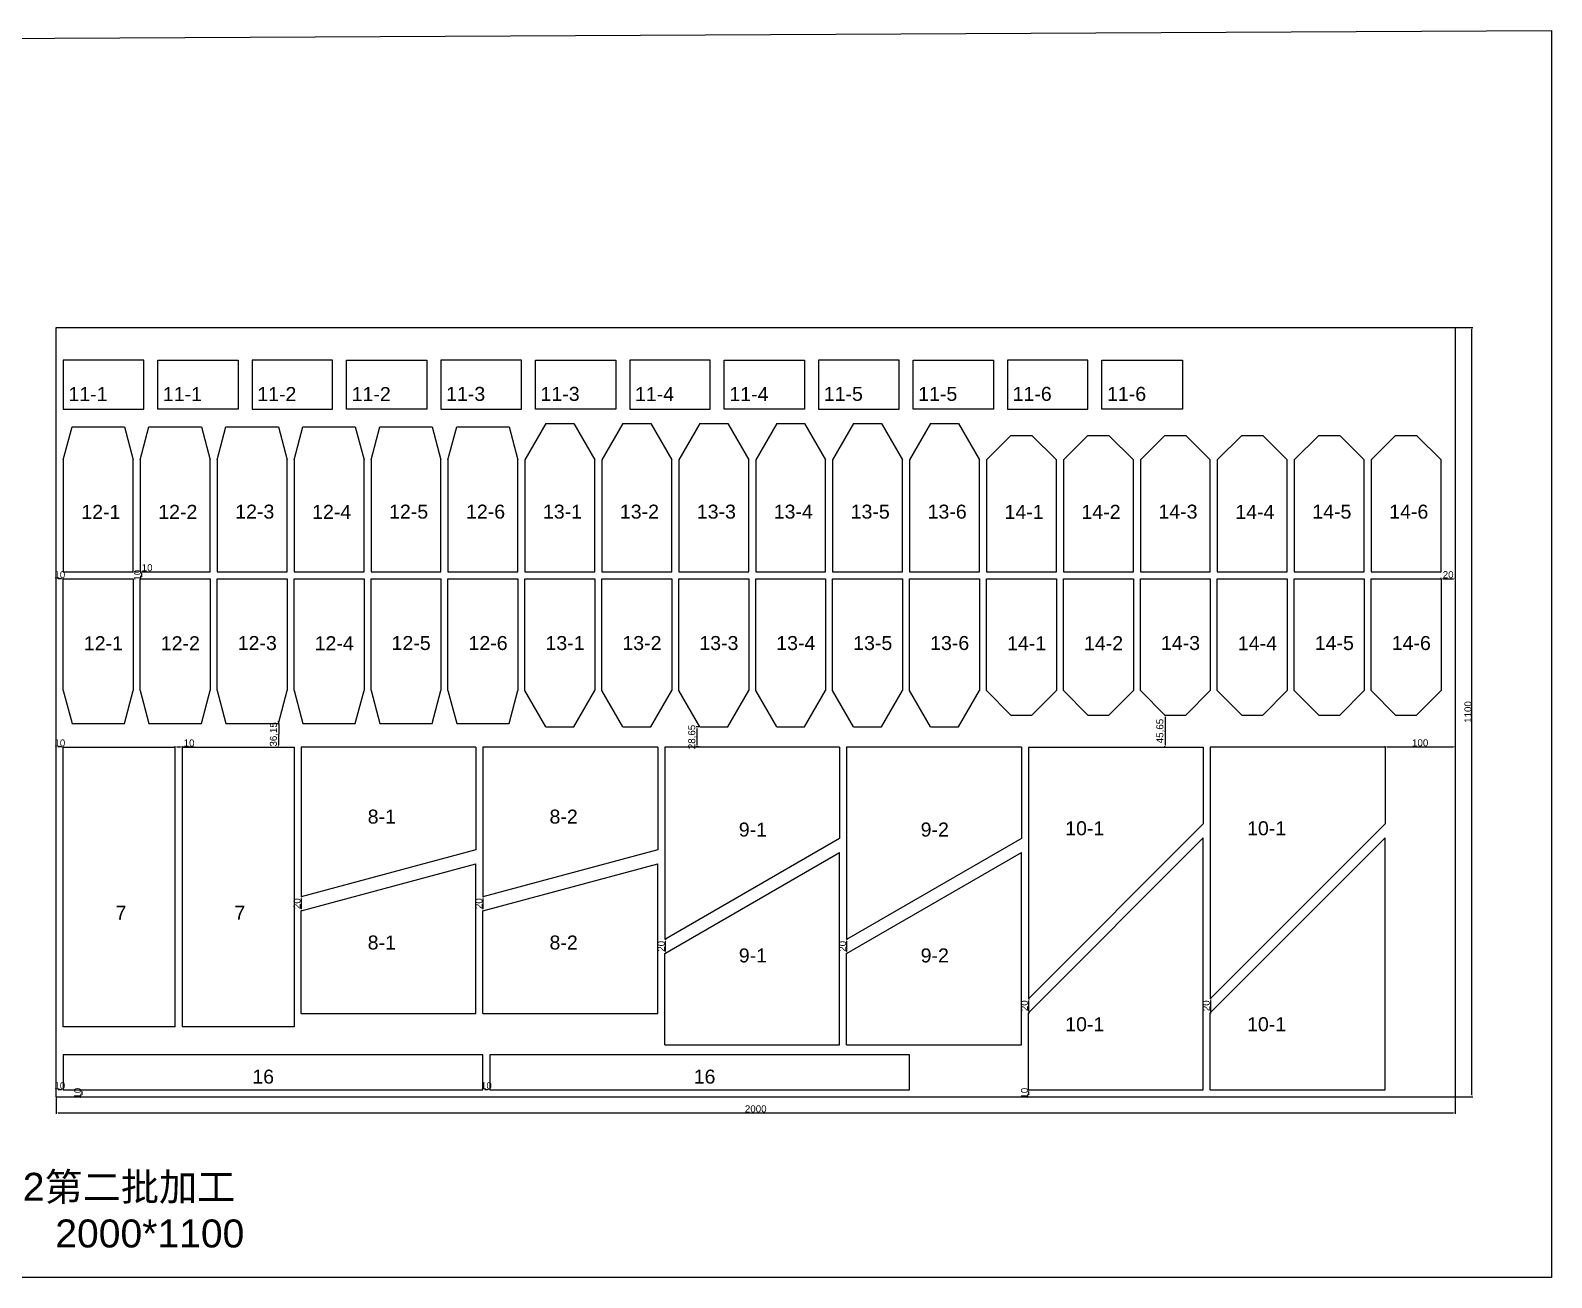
# Model space of a CAD drawing. Header units: millimetres. Extents: x -4275 to 17266, y -15886 to 5463.
# Drawn here: x 15091 to 17266, y 221 to 2005 of the extents above; entities that cross this region are included whole.
import ezdxf

# ---------------------------------------------------------------- set-up
doc = ezdxf.new("R2010")
doc.units = ezdxf.units.MM
doc.layers.add('尺寸标注', color=6, linetype='Continuous')
doc.layers.add('标号', color=4, linetype='Continuous')
doc.styles.get("Standard").update_dxf_attribs({"font": 'arial.ttf'})
doc.dimstyles.new('ISO-25-JHF', dxfattribs={"dimtxt": 10, "dimasz": 2.5, "dimexe": 1.25, "dimexo": 0.625, "dimtad": 1, "dimtxsty": 'Standard', "dimcen": 2.5, "dimadec": 0, "dimazin": 0, "dimtfac": 1, "dimtmove": 0, "dimatfit": 3, "dimfxl": 1, "dimarcsym": 0})

# ---------------------------------------------------------------- blocks, each defined once
blk = doc.blocks.new('*D496')
at = {"layer": 'Defpoints', "color": 0, "transparency": 16777216}
for p in [(15128.3, 480.1), (17128.3, 480.1), (17128.3, 456.9)]:
    blk.add_point(p, dxfattribs=at)
at = {"layer": '尺寸标注', "color": 0, "lineweight": -2, "transparency": 16777216}
for p, q in [((15128.3, 479.4), (15128.3, 455.7)), ((17128.3, 479.4), (17128.3, 455.7)), ((15130.8, 456.9), (17125.8, 456.9))]:
    blk.add_line(p, q, dxfattribs=at)
at = {"layer": '尺寸标注', "color": 0, "transparency": 16777216}
for points in [[(15130.8, 457.4), (15130.8, 456.5), (15128.3, 456.9)], [(17125.8, 457.4), (17125.8, 456.5), (17128.3, 456.9)]]:
    blk.add_solid(points, dxfattribs=at)
at = {"layer": '尺寸标注', "color": 0, "transparency": 16777216, "insert": (16128.3, 462.7), "char_height": 10, "attachment_point": 5}
blk.add_mtext('2000', dxfattribs=at)
blk = doc.blocks.new('*D497')
at = {"layer": 'Defpoints', "color": 0, "transparency": 16777216}
for p in [(17028.3, 980.1), (17128.3, 980.2), (17128.3, 980.1)]:
    blk.add_point(p, dxfattribs=at)
at = {"layer": '尺寸标注', "color": 0, "lineweight": -2, "transparency": 16777216}
for p, q in [((17028.3, 980.7), (17028.3, 981.5)), ((17030.8, 980.2), (17125.8, 980.2)), ((17128.3, 980.7), (17128.3, 981.5))]:
    blk.add_line(p, q, dxfattribs=at)
at = {"layer": '尺寸标注', "color": 0, "transparency": 16777216}
for points in [[(17030.8, 980.7), (17030.8, 979.8), (17028.3, 980.2)], [(17125.8, 980.7), (17125.8, 979.8), (17128.3, 980.2)]]:
    blk.add_solid(points, dxfattribs=at)
at = {"layer": '尺寸标注', "color": 0, "transparency": 16777216, "insert": (17078.3, 986), "char_height": 10, "attachment_point": 5}
blk.add_mtext('100', dxfattribs=at)
blk = doc.blocks.new('*D498')
at = {"layer": 'Defpoints', "color": 0, "transparency": 16777216}
for p in [(17108.3, 1220.7), (17128.3, 1220.7), (17128.3, 1220.7)]:
    blk.add_point(p, dxfattribs=at)
at = {"layer": '尺寸标注', "color": 0, "lineweight": -2, "transparency": 16777216}
for p, q in [((17108.3, 1221.3), (17108.3, 1222)), ((17110.8, 1220.7), (17125.8, 1220.7)), ((17128.3, 1221.3), (17128.3, 1222))]:
    blk.add_line(p, q, dxfattribs=at)
at = {"layer": '尺寸标注', "color": 0, "transparency": 16777216}
for points in [[(17110.8, 1221.1), (17110.8, 1220.3), (17108.3, 1220.7)], [(17125.8, 1221.1), (17125.8, 1220.3), (17128.3, 1220.7)]]:
    blk.add_solid(points, dxfattribs=at)
at = {"layer": '尺寸标注', "color": 0, "transparency": 16777216, "insert": (17118.3, 1226.4), "char_height": 10, "attachment_point": 5}
blk.add_mtext('20', dxfattribs=at)
blk = doc.blocks.new('*D501')
at = {"layer": 'Defpoints', "color": 0, "transparency": 16777216}
for p in [(15238.3, 1230.7), (15248.3, 1230.7), (15248.3, 1230.7)]:
    blk.add_point(p, dxfattribs=at)
at = {"layer": '尺寸标注', "color": 0, "lineweight": -2, "transparency": 16777216}
for p, q in [((15238.3, 1231.3), (15238.3, 1232)), ((15240.8, 1230.7), (15245.8, 1230.7)), ((15248.3, 1231.3), (15248.3, 1232)), ((15248.3, 1230.7), (15265.4, 1230.7))]:
    blk.add_line(p, q, dxfattribs=at)
at = {"layer": '尺寸标注', "color": 0, "transparency": 16777216}
for points in [[(15240.8, 1231.1), (15240.8, 1230.3), (15238.3, 1230.7)], [(15245.8, 1231.1), (15245.8, 1230.3), (15248.3, 1230.7)]]:
    blk.add_solid(points, dxfattribs=at)
at = {"layer": '尺寸标注', "color": 0, "transparency": 16777216, "insert": (15258.1, 1236.4), "char_height": 10, "attachment_point": 5}
blk.add_mtext('10', dxfattribs=at)
blk = doc.blocks.new('*D502')
at = {"layer": 'Defpoints', "color": 0, "transparency": 16777216}
for p in [(15248.3, 1230.7), (15248.3, 1220.7), (15249.9, 1220.7)]:
    blk.add_point(p, dxfattribs=at)
at = {"layer": '尺寸标注', "color": 0, "lineweight": -2, "transparency": 16777216}
for p, q in [((15248.9, 1230.7), (15251.2, 1230.7)), ((15248.9, 1220.7), (15251.2, 1220.7)), ((15249.9, 1228.2), (15249.9, 1223.2))]:
    blk.add_line(p, q, dxfattribs=at)
at = {"layer": '尺寸标注', "color": 0, "transparency": 16777216}
for points in [[(15249.5, 1228.2), (15250.4, 1228.2), (15249.9, 1230.7)], [(15249.5, 1223.2), (15250.4, 1223.2), (15249.9, 1220.7)]]:
    blk.add_solid(points, dxfattribs=at)
at = {"layer": '尺寸标注', "color": 0, "transparency": 16777216, "insert": (15244.2, 1225.7), "char_height": 10, "attachment_point": 5, "rotation": 90}
blk.add_mtext('10', dxfattribs=at)
blk = doc.blocks.new('*D503')
at = {"layer": 'Defpoints', "color": 0, "transparency": 16777216}
for p in [(15128.3, 980.1), (15128.3, 980.1), (15138.3, 980.1)]:
    blk.add_point(p, dxfattribs=at)
at = {"layer": '尺寸标注', "color": 0, "lineweight": -2, "transparency": 16777216}
for p, q in [((15128.3, 980.7), (15128.3, 981.3)), ((15135.8, 980.1), (15130.8, 980.1)), ((15138.3, 980.7), (15138.3, 981.3))]:
    blk.add_line(p, q, dxfattribs=at)
at = {"layer": '尺寸标注', "color": 0, "transparency": 16777216}
for points in [[(15130.8, 980.5), (15130.8, 979.6), (15128.3, 980.1)], [(15135.8, 980.5), (15135.8, 979.6), (15138.3, 980.1)]]:
    blk.add_solid(points, dxfattribs=at)
at = {"layer": '尺寸标注', "color": 0, "transparency": 16777216, "insert": (15133.3, 985.8), "char_height": 10, "attachment_point": 5}
blk.add_mtext('10', dxfattribs=at)
blk = doc.blocks.new('*D504')
at = {"layer": 'Defpoints', "color": 0, "transparency": 16777216}
for p in [(15298.3, 980.1), (15308.3, 980.1), (15308.3, 980.1)]:
    blk.add_point(p, dxfattribs=at)
at = {"layer": '尺寸标注', "color": 0, "lineweight": -2, "transparency": 16777216}
for p, q in [((15298.3, 980.7), (15298.3, 981.3)), ((15300.8, 980.1), (15305.8, 980.1)), ((15308.3, 980.7), (15308.3, 981.3)), ((15308.3, 980.1), (15325.4, 980.1))]:
    blk.add_line(p, q, dxfattribs=at)
at = {"layer": '尺寸标注', "color": 0, "transparency": 16777216}
for points in [[(15300.8, 980.5), (15300.8, 979.6), (15298.3, 980.1)], [(15305.8, 980.5), (15305.8, 979.6), (15308.3, 980.1)]]:
    blk.add_solid(points, dxfattribs=at)
at = {"layer": '尺寸标注', "color": 0, "transparency": 16777216, "insert": (15318.1, 985.8), "char_height": 10, "attachment_point": 5}
blk.add_mtext('10', dxfattribs=at)
blk = doc.blocks.new('*D505')
at = {"layer": 'Defpoints', "color": 0, "transparency": 16777216}
for p in [(15478.3, 766.1), (15478.3, 746.1), (15478.3, 746.1)]:
    blk.add_point(p, dxfattribs=at)
at = {"layer": '尺寸标注', "color": 0, "lineweight": -2, "transparency": 16777216}
for p, q in [((15478.3, 763.6), (15478.3, 748.6)), ((15478.9, 766.1), (15479.5, 766.1)), ((15478.9, 746.1), (15479.5, 746.1))]:
    blk.add_line(p, q, dxfattribs=at)
at = {"layer": '尺寸标注', "color": 0, "transparency": 16777216}
for points in [[(15477.8, 763.6), (15478.7, 763.6), (15478.3, 766.1)], [(15477.8, 748.6), (15478.7, 748.6), (15478.3, 746.1)]]:
    blk.add_solid(points, dxfattribs=at)
at = {"layer": '尺寸标注', "color": 0, "transparency": 16777216, "insert": (15472.5, 756.1), "char_height": 10, "attachment_point": 5, "rotation": 90}
blk.add_mtext('20', dxfattribs=at)
blk = doc.blocks.new('*D506')
at = {"layer": 'Defpoints', "color": 0, "transparency": 16777216}
for p in [(15738.3, 766.1), (15738.3, 746.1), (15738.3, 746.1)]:
    blk.add_point(p, dxfattribs=at)
at = {"layer": '尺寸标注', "color": 0, "lineweight": -2, "transparency": 16777216}
for p, q in [((15738.3, 763.6), (15738.3, 748.6)), ((15738.9, 766.1), (15739.5, 766.1)), ((15738.9, 746.1), (15739.5, 746.1))]:
    blk.add_line(p, q, dxfattribs=at)
at = {"layer": '尺寸标注', "color": 0, "transparency": 16777216}
for points in [[(15737.8, 763.6), (15738.7, 763.6), (15738.3, 766.1)], [(15737.8, 748.6), (15738.7, 748.6), (15738.3, 746.1)]]:
    blk.add_solid(points, dxfattribs=at)
at = {"layer": '尺寸标注', "color": 0, "transparency": 16777216, "insert": (15732.5, 756.1), "char_height": 10, "attachment_point": 5, "rotation": 90}
blk.add_mtext('20', dxfattribs=at)
blk = doc.blocks.new('*D507')
at = {"layer": 'Defpoints', "color": 0, "transparency": 16777216}
for p in [(15998.3, 705.1), (15998.3, 685.1), (15998.9, 685.1)]:
    blk.add_point(p, dxfattribs=at)
at = {"layer": '尺寸标注', "color": 0, "lineweight": -2, "transparency": 16777216}
for p, q in [((15998.9, 705.1), (16000.1, 705.1)), ((15998.9, 702.6), (15998.9, 687.6)), ((15998.9, 685.1), (16000.1, 685.1))]:
    blk.add_line(p, q, dxfattribs=at)
at = {"layer": '尺寸标注', "color": 0, "transparency": 16777216}
for points in [[(15998.5, 702.6), (15999.3, 702.6), (15998.9, 705.1)], [(15998.5, 687.6), (15999.3, 687.6), (15998.9, 685.1)]]:
    blk.add_solid(points, dxfattribs=at)
at = {"layer": '尺寸标注', "color": 0, "transparency": 16777216, "insert": (15993.2, 695.1), "char_height": 10, "attachment_point": 5, "rotation": 90}
blk.add_mtext('20', dxfattribs=at)
blk = doc.blocks.new('*D508')
at = {"layer": 'Defpoints', "color": 0, "transparency": 16777216}
for p in [(16258.3, 705.1), (16258.3, 685.1), (16258.3, 685.1)]:
    blk.add_point(p, dxfattribs=at)
at = {"layer": '尺寸标注', "color": 0, "lineweight": -2, "transparency": 16777216}
for p, q in [((16258.3, 702.6), (16258.3, 687.6)), ((16258.9, 705.1), (16259.5, 705.1)), ((16258.9, 685.1), (16259.5, 685.1))]:
    blk.add_line(p, q, dxfattribs=at)
at = {"layer": '尺寸标注', "color": 0, "transparency": 16777216}
for points in [[(16257.8, 702.6), (16258.7, 702.6), (16258.3, 705.1)], [(16257.8, 687.6), (16258.7, 687.6), (16258.3, 685.1)]]:
    blk.add_solid(points, dxfattribs=at)
at = {"layer": '尺寸标注', "color": 0, "transparency": 16777216, "insert": (16252.5, 695.1), "char_height": 10, "attachment_point": 5, "rotation": 90}
blk.add_mtext('20', dxfattribs=at)
blk = doc.blocks.new('*D509')
at = {"layer": 'Defpoints', "color": 0, "transparency": 16777216}
for p in [(16518.3, 620.1), (16518.3, 600.1), (16518.3, 600.1)]:
    blk.add_point(p, dxfattribs=at)
at = {"layer": '尺寸标注', "color": 0, "lineweight": -2, "transparency": 16777216}
for p, q in [((16518.3, 617.6), (16518.3, 602.6)), ((16518.9, 620.1), (16519.5, 620.1)), ((16518.9, 600.1), (16519.5, 600.1))]:
    blk.add_line(p, q, dxfattribs=at)
at = {"layer": '尺寸标注', "color": 0, "transparency": 16777216}
for points in [[(16517.8, 617.6), (16518.7, 617.6), (16518.3, 620.1)], [(16517.8, 602.6), (16518.7, 602.6), (16518.3, 600.1)]]:
    blk.add_solid(points, dxfattribs=at)
at = {"layer": '尺寸标注', "color": 0, "transparency": 16777216, "insert": (16512.5, 610.1), "char_height": 10, "attachment_point": 5, "rotation": 90}
blk.add_mtext('20', dxfattribs=at)
blk = doc.blocks.new('*D510')
at = {"layer": 'Defpoints', "color": 0, "transparency": 16777216}
for p in [(16778.3, 620.1), (16778.3, 600.1), (16778.3, 600.1)]:
    blk.add_point(p, dxfattribs=at)
at = {"layer": '尺寸标注', "color": 0, "lineweight": -2, "transparency": 16777216}
for p, q in [((16778.3, 617.6), (16778.3, 602.6)), ((16778.9, 620.1), (16779.5, 620.1)), ((16778.9, 600.1), (16779.5, 600.1))]:
    blk.add_line(p, q, dxfattribs=at)
at = {"layer": '尺寸标注', "color": 0, "transparency": 16777216}
for points in [[(16777.8, 617.6), (16778.7, 617.6), (16778.3, 620.1)], [(16777.8, 602.6), (16778.7, 602.6), (16778.3, 600.1)]]:
    blk.add_solid(points, dxfattribs=at)
at = {"layer": '尺寸标注', "color": 0, "transparency": 16777216, "insert": (16772.5, 610.1), "char_height": 10, "attachment_point": 5, "rotation": 90}
blk.add_mtext('20', dxfattribs=at)
blk = doc.blocks.new('*D511')
at = {"layer": 'Defpoints', "color": 0, "transparency": 16777216}
for p in [(15128.3, 490.1), (15128.3, 490.1), (15138.3, 490.1)]:
    blk.add_point(p, dxfattribs=at)
at = {"layer": '尺寸标注', "color": 0, "lineweight": -2, "transparency": 16777216}
for p, q in [((15128.3, 490.7), (15128.3, 491.3)), ((15135.8, 490.1), (15130.8, 490.1)), ((15138.3, 490.7), (15138.3, 491.3))]:
    blk.add_line(p, q, dxfattribs=at)
at = {"layer": '尺寸标注', "color": 0, "transparency": 16777216}
for points in [[(15130.8, 490.5), (15130.8, 489.6), (15128.3, 490.1)], [(15135.8, 490.5), (15135.8, 489.6), (15138.3, 490.1)]]:
    blk.add_solid(points, dxfattribs=at)
at = {"layer": '尺寸标注', "color": 0, "transparency": 16777216, "insert": (15133.3, 495.8), "char_height": 10, "attachment_point": 5}
blk.add_mtext('10', dxfattribs=at)
blk = doc.blocks.new('*D512')
at = {"layer": 'Defpoints', "color": 0, "transparency": 16777216}
for p in [(15738.3, 490.1), (15738.3, 490.1), (15748.3, 490.1)]:
    blk.add_point(p, dxfattribs=at)
at = {"layer": '尺寸标注', "color": 0, "lineweight": -2, "transparency": 16777216}
for p, q in [((15738.3, 490.7), (15738.3, 491.3)), ((15745.8, 490.1), (15740.8, 490.1)), ((15748.3, 490.7), (15748.3, 491.3))]:
    blk.add_line(p, q, dxfattribs=at)
at = {"layer": '尺寸标注', "color": 0, "transparency": 16777216}
for points in [[(15740.8, 490.5), (15740.8, 489.6), (15738.3, 490.1)], [(15745.8, 490.5), (15745.8, 489.6), (15748.3, 490.1)]]:
    blk.add_solid(points, dxfattribs=at)
at = {"layer": '尺寸标注', "color": 0, "transparency": 16777216, "insert": (15743.3, 495.8), "char_height": 10, "attachment_point": 5}
blk.add_mtext('10', dxfattribs=at)
blk = doc.blocks.new('*D513')
at = {"layer": 'Defpoints', "color": 0, "transparency": 16777216}
for p in [(15128.3, 1220.7), (15128.3, 1220.7), (15138.3, 1220.7)]:
    blk.add_point(p, dxfattribs=at)
at = {"layer": '尺寸标注', "color": 0, "lineweight": -2, "transparency": 16777216}
for p, q in [((15128.3, 1221.3), (15128.3, 1222)), ((15135.8, 1220.7), (15130.8, 1220.7)), ((15138.3, 1221.3), (15138.3, 1222))]:
    blk.add_line(p, q, dxfattribs=at)
at = {"layer": '尺寸标注', "color": 0, "transparency": 16777216}
for points in [[(15130.8, 1221.1), (15130.8, 1220.3), (15128.3, 1220.7)], [(15135.8, 1221.1), (15135.8, 1220.3), (15138.3, 1220.7)]]:
    blk.add_solid(points, dxfattribs=at)
at = {"layer": '尺寸标注', "color": 0, "transparency": 16777216, "insert": (15133.3, 1226.4), "char_height": 10, "attachment_point": 5}
blk.add_mtext('10', dxfattribs=at)
blk = doc.blocks.new('*D514')
at = {"layer": 'Defpoints', "color": 0, "transparency": 16777216}
for p in [(16048.3, 1008.7), (16044.3, 980.1), (16048.3, 980.1)]:
    blk.add_point(p, dxfattribs=at)
at = {"layer": '尺寸标注', "color": 0, "lineweight": -2, "transparency": 16777216}
for p, q in [((16047.6, 1008.7), (16043, 1008.7)), ((16044.3, 1006.2), (16044.3, 982.6)), ((16047.6, 980.1), (16043, 980.1))]:
    blk.add_line(p, q, dxfattribs=at)
at = {"layer": '尺寸标注', "color": 0, "transparency": 16777216}
for points in [[(16043.9, 1006.2), (16044.7, 1006.2), (16044.3, 1008.7)], [(16043.9, 982.6), (16044.7, 982.6), (16044.3, 980.1)]]:
    blk.add_solid(points, dxfattribs=at)
at = {"layer": '尺寸标注', "color": 0, "transparency": 16777216, "insert": (16037.7, 994.4), "char_height": 10, "attachment_point": 5, "rotation": 90}
blk.add_mtext('28,65', dxfattribs=at)
blk = doc.blocks.new('*D515')
at = {"layer": 'Defpoints', "color": 0, "transparency": 16777216}
for p in [(15446.4, 1016.2), (15446.1, 980.1), (15446.2, 980.1)]:
    blk.add_point(p, dxfattribs=at)
at = {"layer": '尺寸标注', "color": 0, "lineweight": -2, "transparency": 16777216}
for p, q in [((15445.8, 1016.2), (15445.1, 1016.2)), ((15446.3, 1013.7), (15446.1, 982.6)), ((15445.6, 980.1), (15444.9, 980.1))]:
    blk.add_line(p, q, dxfattribs=at)
at = {"layer": '尺寸标注', "color": 0, "transparency": 16777216}
for points in [[(15445.9, 1013.7), (15446.7, 1013.7), (15446.3, 1016.2)], [(15445.7, 982.6), (15446.6, 982.6), (15446.1, 980.1)]]:
    blk.add_solid(points, dxfattribs=at)
at = {"layer": '尺寸标注', "color": 0, "transparency": 16777216, "insert": (15439.6, 998.2), "char_height": 10, "attachment_point": 5, "rotation": 89.6604}
blk.add_mtext('36,15', dxfattribs=at)
blk = doc.blocks.new('*D516')
at = {"layer": 'Defpoints', "color": 0, "transparency": 16777216}
for p in [(16713.9, 1025.7), (16713.7, 980.1), (16713.9, 980.1)]:
    blk.add_point(p, dxfattribs=at)
at = {"layer": '尺寸标注', "color": 0, "lineweight": -2, "transparency": 16777216}
for p, q in [((16713.3, 1025.7), (16712.4, 1025.7)), ((16713.7, 1023.2), (16713.7, 982.6)), ((16713.3, 980.1), (16712.4, 980.1))]:
    blk.add_line(p, q, dxfattribs=at)
at = {"layer": '尺寸标注', "color": 0, "transparency": 16777216}
for points in [[(16713.3, 1023.2), (16714.1, 1023.2), (16713.7, 1025.7)], [(16713.3, 982.6), (16714.1, 982.6), (16713.7, 980.1)]]:
    blk.add_solid(points, dxfattribs=at)
at = {"layer": '尺寸标注', "color": 0, "transparency": 16777216, "insert": (16707, 1002.9), "char_height": 10, "attachment_point": 5, "rotation": 90}
blk.add_mtext('45,65', dxfattribs=at)
blk = doc.blocks.new('*D517')
at = {"layer": 'Defpoints', "color": 0, "transparency": 16777216}
for p in [(15162.9, 490.1), (15162.9, 480.1), (15164.6, 480.1)]:
    blk.add_point(p, dxfattribs=at)
at = {"layer": '尺寸标注', "color": 0, "lineweight": -2, "transparency": 16777216}
for p, q in [((15163.5, 490.1), (15165.8, 490.1)), ((15163.5, 480.1), (15165.8, 480.1)), ((15164.6, 487.6), (15164.6, 482.6))]:
    blk.add_line(p, q, dxfattribs=at)
at = {"layer": '尺寸标注', "color": 0, "transparency": 16777216}
for points in [[(15164.1, 487.6), (15165, 487.6), (15164.6, 490.1)], [(15164.1, 482.6), (15165, 482.6), (15164.6, 480.1)]]:
    blk.add_solid(points, dxfattribs=at)
at = {"layer": '尺寸标注', "color": 0, "transparency": 16777216, "insert": (15158.8, 485.1), "char_height": 10, "attachment_point": 5, "rotation": 90}
blk.add_mtext('10', dxfattribs=at)
blk = doc.blocks.new('*D518')
at = {"layer": 'Defpoints', "color": 0, "transparency": 16777216}
for p in [(16516.7, 490.1), (16516.7, 480.1), (16518.4, 480.1)]:
    blk.add_point(p, dxfattribs=at)
at = {"layer": '尺寸标注', "color": 0, "lineweight": -2, "transparency": 16777216}
for p, q in [((16517.4, 490.1), (16519.7, 490.1)), ((16517.4, 480.1), (16519.7, 480.1)), ((16518.4, 487.6), (16518.4, 482.6))]:
    blk.add_line(p, q, dxfattribs=at)
at = {"layer": '尺寸标注', "color": 0, "transparency": 16777216}
for points in [[(16518, 487.6), (16518.8, 487.6), (16518.4, 490.1)], [(16518, 482.6), (16518.8, 482.6), (16518.4, 480.1)]]:
    blk.add_solid(points, dxfattribs=at)
at = {"layer": '尺寸标注', "color": 0, "transparency": 16777216, "insert": (16512.7, 485.1), "char_height": 10, "attachment_point": 5, "rotation": 90}
blk.add_mtext('10', dxfattribs=at)
blk = doc.blocks.new('*D520')
at = {"layer": 'Defpoints', "color": 0, "transparency": 16777216}
for p in [(17128.3, 1580.1), (17152.4, 1580.1), (17128.3, 480.1)]:
    blk.add_point(p, dxfattribs=at)
at = {"layer": '尺寸标注', "color": 0, "lineweight": -2, "transparency": 16777216}
for p, q in [((17128.9, 1580.1), (17153.7, 1580.1)), ((17152.4, 482.6), (17152.4, 1577.6)), ((17128.9, 480.1), (17153.7, 480.1))]:
    blk.add_line(p, q, dxfattribs=at)
at = {"layer": '尺寸标注', "color": 0, "transparency": 16777216}
for points in [[(17152, 1577.6), (17152.8, 1577.6), (17152.4, 1580.1)], [(17152, 482.6), (17152.8, 482.6), (17152.4, 480.1)]]:
    blk.add_solid(points, dxfattribs=at)
at = {"layer": '尺寸标注', "color": 0, "transparency": 16777216, "insert": (17146.7, 1030.1), "char_height": 10, "attachment_point": 5, "rotation": 90}
blk.add_mtext('1100', dxfattribs=at)

msp = doc.modelspace()

# ---------------------------------------------------------------- linework, layer by layer
for p, q in [((15128.262, 480.054), (15128.262, 1580.054)), ((15128.262, 1580.054), (17128.262, 1580.054)), ((17128.262, 1580.054), (17128.262, 480.054)), ((15138.262, 1533.041), (15138.262, 1463.041)), ((15253.262, 1533.041), (15138.262, 1533.041)), ((15253.262, 1463.041), (15253.262, 1533.041)), ((15273.262, 1463.041), (15273.262, 1533.041)), ((15273.262, 1533.041), (15388.262, 1533.041)), ((15388.262, 1533.041), (15388.262, 1463.041)), ((15408.262, 1533.041), (15408.262, 1463.041)), ((15523.262, 1533.041), (15408.262, 1533.041)), ((15523.262, 1463.041), (15523.262, 1533.041)), ((15543.262, 1463.041), (15543.262, 1533.041)), ((15543.262, 1533.041), (15658.262, 1533.041)), ((15658.262, 1533.041), (15658.262, 1463.041)), ((15678.262, 1533.041), (15678.262, 1463.041)), ((15793.262, 1533.041), (15678.262, 1533.041)), ((15793.262, 1463.041), (15793.262, 1533.041)), ((15813.262, 1463.041), (15813.262, 1533.041)), ((15813.262, 1533.041), (15928.262, 1533.041)), ((15928.262, 1533.041), (15928.262, 1463.041)), ((15948.262, 1533.041), (15948.262, 1463.041)), ((16063.262, 1533.041), (15948.262, 1533.041)), ((16063.262, 1463.041), (16063.262, 1533.041)), ((16083.262, 1463.041), (16083.262, 1533.041)), ((16083.262, 1533.041), (16198.262, 1533.041)), ((16198.262, 1533.041), (16198.262, 1463.041)), ((16218.262, 1533.041), (16218.262, 1463.041)), ((16333.262, 1533.041), (16218.262, 1533.041)), ((16333.262, 1463.041), (16333.262, 1533.041)), ((16353.262, 1463.041), (16353.262, 1533.041)), ((16353.262, 1533.041), (16468.262, 1533.041)), ((16468.262, 1533.041), (16468.262, 1463.041)), ((16488.262, 1533.041), (16488.262, 1463.041)), ((16603.262, 1533.041), (16488.262, 1533.041)), ((16603.262, 1463.041), (16603.262, 1533.041)), ((16623.262, 1463.041), (16623.262, 1533.041)), ((16623.262, 1533.041), (16738.262, 1533.041)), ((16738.262, 1533.041), (16738.262, 1463.041)), ((15138.262, 1463.041), (15253.262, 1463.041)), ((15388.262, 1463.041), (15273.262, 1463.041)), ((15408.262, 1463.041), (15523.262, 1463.041)), ((15658.262, 1463.041), (15543.262, 1463.041)), ((15678.262, 1463.041), (15793.262, 1463.041)), ((15928.262, 1463.041), (15813.262, 1463.041)), ((15948.262, 1463.041), (16063.262, 1463.041)), ((16198.262, 1463.041), (16083.262, 1463.041)), ((16218.262, 1463.041), (16333.262, 1463.041)), ((16468.262, 1463.041), (16353.262, 1463.041)), ((16488.262, 1463.041), (16603.262, 1463.041)), ((16738.262, 1463.041), (16623.262, 1463.041)), ((15138.262, 1390.7), (15150.762, 1437.7)), ((15150.762, 1437.7), (15225.762, 1437.7)), ((15225.762, 1437.7), (15238.262, 1390.7)), ((15248.262, 1390.7), (15260.762, 1437.7)), ((15260.762, 1437.7), (15335.762, 1437.7)), ((15335.762, 1437.7), (15348.262, 1390.7)), ((15358.262, 1390.7), (15370.762, 1437.7)), ((15370.762, 1437.7), (15445.762, 1437.7)), ((15445.762, 1437.7), (15458.262, 1390.7)), ((15468.262, 1390.7), (15480.762, 1437.7)), ((15480.762, 1437.7), (15555.762, 1437.7)), ((15555.762, 1437.7), (15568.262, 1390.7)), ((15578.262, 1390.7), (15590.762, 1437.7)), ((15590.762, 1437.7), (15665.762, 1437.7)), ((15665.762, 1437.7), (15678.262, 1390.7)), ((15688.262, 1390.7), (15700.762, 1437.7)), ((15700.762, 1437.7), (15775.762, 1437.7)), ((15775.762, 1437.7), (15788.262, 1390.7)), ((15828.262, 1442.7), (15798.262, 1390.7)), ((15828.262, 1442.7), (15868.262, 1442.7)), ((15868.262, 1442.7), (15898.262, 1390.7)), ((15938.262, 1442.7), (15908.262, 1390.7)), ((15938.262, 1442.7), (15978.262, 1442.7)), ((15978.262, 1442.7), (16008.262, 1390.7)), ((16048.262, 1442.7), (16018.262, 1390.7)), ((16048.262, 1442.7), (16088.262, 1442.7)), ((16088.262, 1442.7), (16118.262, 1390.7)), ((16158.262, 1442.7), (16128.262, 1390.7)), ((16158.262, 1442.7), (16198.262, 1442.7)), ((16198.262, 1442.7), (16228.262, 1390.7)), ((16268.262, 1442.7), (16238.262, 1390.7)), ((16268.262, 1442.7), (16308.262, 1442.7)), ((16308.262, 1442.7), (16338.262, 1390.7)), ((16378.262, 1442.7), (16348.262, 1390.7)), ((16378.262, 1442.7), (16418.262, 1442.7)), ((16418.262, 1442.7), (16448.262, 1390.7)), ((16493.262, 1425.7), (16458.262, 1390.7)), ((16493.262, 1425.7), (16523.262, 1425.7)), ((16523.262, 1425.7), (16558.262, 1390.7)), ((16603.262, 1425.7), (16568.262, 1390.7)), ((16603.262, 1425.7), (16633.262, 1425.7)), ((16633.262, 1425.7), (16668.262, 1390.7)), ((16713.262, 1425.7), (16678.262, 1390.7)), ((16713.262, 1425.7), (16743.262, 1425.7)), ((16743.262, 1425.7), (16778.262, 1390.7)), ((16823.262, 1425.7), (16788.262, 1390.7)), ((16823.262, 1425.7), (16853.262, 1425.7)), ((16853.262, 1425.7), (16888.262, 1390.7)), ((16933.262, 1425.7), (16898.262, 1390.7)), ((16933.262, 1425.7), (16963.262, 1425.7)), ((16963.262, 1425.7), (16998.262, 1390.7)), ((17043.262, 1425.7), (17008.262, 1390.7)), ((17043.262, 1425.7), (17073.262, 1425.7)), ((17073.262, 1425.7), (17108.262, 1390.7)), ((15138.262, 1390.7), (15138.262, 1230.7)), ((15238.262, 1230.7), (15238.262, 1390.7)), ((15248.262, 1390.7), (15248.262, 1230.7)), ((15348.262, 1230.7), (15348.262, 1390.7)), ((15358.262, 1390.7), (15358.262, 1230.7)), ((15458.262, 1230.7), (15458.262, 1390.7)), ((15468.262, 1390.7), (15468.262, 1230.7)), ((15568.262, 1230.7), (15568.262, 1390.7)), ((15578.262, 1390.7), (15578.262, 1230.7)), ((15678.262, 1230.7), (15678.262, 1390.7)), ((15688.262, 1390.7), (15688.262, 1230.7)), ((15788.262, 1230.7), (15788.262, 1390.7)), ((15798.262, 1390.7), (15798.262, 1230.7)), ((15898.262, 1230.7), (15898.262, 1390.7)), ((15908.262, 1390.7), (15908.262, 1230.7)), ((16008.262, 1230.7), (16008.262, 1390.7)), ((16018.262, 1390.7), (16018.262, 1230.7)), ((16118.262, 1230.7), (16118.262, 1390.7)), ((16128.262, 1390.7), (16128.262, 1230.7)), ((16228.262, 1230.7), (16228.262, 1390.7)), ((16238.262, 1390.7), (16238.262, 1230.7)), ((16338.262, 1230.7), (16338.262, 1390.7)), ((16348.262, 1390.7), (16348.262, 1230.7)), ((16448.262, 1230.7), (16448.262, 1390.7)), ((16458.262, 1390.7), (16458.262, 1230.7)), ((16558.262, 1230.7), (16558.262, 1390.7)), ((16568.262, 1390.7), (16568.262, 1230.7)), ((16668.262, 1230.7), (16668.262, 1390.7)), ((16678.262, 1390.7), (16678.262, 1230.7)), ((16778.262, 1230.7), (16778.262, 1390.7)), ((16788.262, 1390.7), (16788.262, 1230.7)), ((16888.262, 1230.7), (16888.262, 1390.7)), ((16898.262, 1390.7), (16898.262, 1230.7)), ((16998.262, 1230.7), (16998.262, 1390.7)), ((17008.262, 1390.7), (17008.262, 1230.7)), ((17108.262, 1230.7), (17108.262, 1390.7)), ((15138.262, 1230.7), (15238.262, 1230.7)), ((15138.262, 1060.7), (15138.262, 1220.7)), ((15138.262, 1220.7), (15238.262, 1220.7)), ((15238.262, 1220.7), (15238.262, 1060.7)), ((15248.262, 1230.7), (15348.262, 1230.7)), ((15248.262, 1060.7), (15248.262, 1220.7)), ((15248.262, 1220.7), (15348.262, 1220.7)), ((15348.262, 1220.7), (15348.262, 1060.7)), ((15358.262, 1230.7), (15458.262, 1230.7)), ((15358.262, 1060.7), (15358.262, 1220.7)), ((15358.262, 1220.7), (15458.262, 1220.7)), ((15458.262, 1220.7), (15458.262, 1060.7)), ((15468.262, 1230.7), (15568.262, 1230.7)), ((15468.262, 1060.7), (15468.262, 1220.7)), ((15468.262, 1220.7), (15568.262, 1220.7)), ((15568.262, 1220.7), (15568.262, 1060.7)), ((15578.262, 1230.7), (15678.262, 1230.7)), ((15578.262, 1060.7), (15578.262, 1220.7)), ((15578.262, 1220.7), (15678.262, 1220.7)), ((15678.262, 1220.7), (15678.262, 1060.7)), ((15688.262, 1230.7), (15788.262, 1230.7)), ((15688.262, 1060.7), (15688.262, 1220.7)), ((15688.262, 1220.7), (15788.262, 1220.7)), ((15788.262, 1220.7), (15788.262, 1060.7)), ((15798.262, 1230.7), (15898.262, 1230.7)), ((15798.262, 1060.7), (15798.262, 1220.7)), ((15798.262, 1220.7), (15898.262, 1220.7)), ((15898.262, 1220.7), (15898.262, 1060.7)), ((15908.262, 1230.7), (16008.262, 1230.7)), ((15908.262, 1060.7), (15908.262, 1220.7)), ((15908.262, 1220.7), (16008.262, 1220.7)), ((16008.262, 1220.7), (16008.262, 1060.7)), ((16018.262, 1230.7), (16118.262, 1230.7)), ((16018.262, 1060.7), (16018.262, 1220.7)), ((16018.262, 1220.7), (16118.262, 1220.7)), ((16118.262, 1220.7), (16118.262, 1060.7)), ((16128.262, 1230.7), (16228.262, 1230.7)), ((16128.262, 1060.7), (16128.262, 1220.7)), ((16128.262, 1220.7), (16228.262, 1220.7)), ((16228.262, 1220.7), (16228.262, 1060.7)), ((16238.262, 1230.7), (16338.262, 1230.7)), ((16238.262, 1060.7), (16238.262, 1220.7)), ((16238.262, 1220.7), (16338.262, 1220.7)), ((16338.262, 1220.7), (16338.262, 1060.7)), ((16348.262, 1230.7), (16448.262, 1230.7)), ((16348.262, 1060.7), (16348.262, 1220.7)), ((16348.262, 1220.7), (16448.262, 1220.7)), ((16448.262, 1220.7), (16448.262, 1060.7)), ((16458.262, 1230.7), (16558.262, 1230.7)), ((16458.262, 1060.7), (16458.262, 1220.7)), ((16458.262, 1220.7), (16558.262, 1220.7)), ((16558.262, 1220.7), (16558.262, 1060.7)), ((16568.262, 1230.7), (16668.262, 1230.7)), ((16568.262, 1060.7), (16568.262, 1220.7)), ((16568.262, 1220.7), (16668.262, 1220.7)), ((16668.262, 1220.7), (16668.262, 1060.7)), ((16678.262, 1230.7), (16778.262, 1230.7)), ((16678.262, 1060.7), (16678.262, 1220.7)), ((16678.262, 1220.7), (16778.262, 1220.7)), ((16778.262, 1220.7), (16778.262, 1060.7)), ((16788.262, 1230.7), (16888.262, 1230.7)), ((16788.262, 1060.7), (16788.262, 1220.7)), ((16788.262, 1220.7), (16888.262, 1220.7)), ((16888.262, 1220.7), (16888.262, 1060.7)), ((16898.262, 1230.7), (16998.262, 1230.7)), ((16898.262, 1060.7), (16898.262, 1220.7)), ((16898.262, 1220.7), (16998.262, 1220.7)), ((16998.262, 1220.7), (16998.262, 1060.7)), ((17008.262, 1230.7), (17108.262, 1230.7)), ((17008.262, 1060.7), (17008.262, 1220.7)), ((17008.262, 1220.7), (17108.262, 1220.7)), ((17108.262, 1220.7), (17108.262, 1060.7)), ((15138.262, 1060.7), (15150.762, 1013.7)), ((15225.762, 1013.7), (15238.262, 1060.7)), ((15248.262, 1060.7), (15260.762, 1013.7)), ((15335.762, 1013.7), (15348.262, 1060.7)), ((15358.262, 1060.7), (15370.762, 1013.7)), ((15445.762, 1013.7), (15458.262, 1060.7)), ((15468.262, 1060.7), (15480.762, 1013.7)), ((15555.762, 1013.7), (15568.262, 1060.7)), ((15578.262, 1060.7), (15590.762, 1013.7)), ((15665.762, 1013.7), (15678.262, 1060.7)), ((15688.262, 1060.7), (15700.762, 1013.7)), ((15775.762, 1013.7), (15788.262, 1060.7)), ((15828.262, 1008.7), (15798.262, 1060.7)), ((15868.262, 1008.7), (15898.262, 1060.7)), ((15938.262, 1008.7), (15908.262, 1060.7)), ((15978.262, 1008.7), (16008.262, 1060.7)), ((16048.262, 1008.7), (16018.262, 1060.7)), ((16088.262, 1008.7), (16118.262, 1060.7)), ((16158.262, 1008.7), (16128.262, 1060.7)), ((16198.262, 1008.7), (16228.262, 1060.7)), ((16268.262, 1008.7), (16238.262, 1060.7)), ((16308.262, 1008.7), (16338.262, 1060.7)), ((16378.262, 1008.7), (16348.262, 1060.7)), ((16418.262, 1008.7), (16448.262, 1060.7)), ((16493.262, 1025.7), (16458.262, 1060.7)), ((16523.262, 1025.7), (16558.262, 1060.7)), ((16603.262, 1025.7), (16568.262, 1060.7)), ((16633.262, 1025.7), (16668.262, 1060.7)), ((16713.262, 1025.7), (16678.262, 1060.7)), ((16743.262, 1025.7), (16778.262, 1060.7)), ((16823.262, 1025.7), (16788.262, 1060.7)), ((16853.262, 1025.7), (16888.262, 1060.7)), ((16933.262, 1025.7), (16898.262, 1060.7)), ((16963.262, 1025.7), (16998.262, 1060.7)), ((17043.262, 1025.7), (17008.262, 1060.7)), ((17073.262, 1025.7), (17108.262, 1060.7)), ((16493.262, 1025.7), (16523.262, 1025.7)), ((16603.262, 1025.7), (16633.262, 1025.7)), ((16713.262, 1025.7), (16743.262, 1025.7)), ((16823.262, 1025.7), (16853.262, 1025.7)), ((16933.262, 1025.7), (16963.262, 1025.7)), ((17043.262, 1025.7), (17073.262, 1025.7)), ((15150.762, 1013.7), (15225.762, 1013.7)), ((15260.762, 1013.7), (15335.762, 1013.7)), ((15370.762, 1013.7), (15445.762, 1013.7)), ((15480.762, 1013.7), (15555.762, 1013.7)), ((15590.762, 1013.7), (15665.762, 1013.7)), ((15700.762, 1013.7), (15775.762, 1013.7)), ((15828.262, 1008.7), (15868.262, 1008.7)), ((15938.262, 1008.7), (15978.262, 1008.7)), ((16048.262, 1008.7), (16088.262, 1008.7)), ((16158.262, 1008.7), (16198.262, 1008.7)), ((16268.262, 1008.7), (16308.262, 1008.7)), ((16378.262, 1008.7), (16418.262, 1008.7)), ((15138.262, 580.054), (15138.262, 980.054)), ((15138.262, 980.054), (15298.262, 980.054)), ((15298.262, 580.054), (15298.262, 980.054)), ((15308.262, 980.054), (15468.262, 980.054)), ((15308.262, 980.054), (15308.262, 580.054)), ((15468.262, 980.054), (15468.262, 580.054)), ((15728.262, 980.054), (15478.262, 980.054)), ((15478.262, 980.054), (15478.262, 766.054)), ((15728.262, 980.054), (15728.262, 833.054)), ((15988.262, 980.054), (15738.262, 980.054)), ((15738.262, 980.054), (15738.262, 766.054)), ((15988.262, 980.054), (15988.262, 833.054)), ((16248.262, 980.054), (15998.262, 980.054)), ((15998.262, 980.054), (15998.262, 705.054)), ((16248.262, 980.054), (16248.262, 849.054)), ((16508.262, 980.054), (16258.262, 980.054)), ((16258.262, 980.054), (16258.262, 705.054)), ((16508.262, 980.054), (16508.262, 849.054)), ((16518.262, 980.054), (16518.262, 620.054)), ((16518.262, 980.054), (16768.262, 980.054)), ((16768.262, 980.054), (16768.262, 870.054)), ((17028.262, 980.054), (16778.262, 980.054)), ((16778.262, 980.054), (16778.262, 620.054)), ((17028.262, 980.054), (17028.262, 870.054)), ((16768.262, 870.054), (16518.262, 620.054)), ((17028.262, 870.054), (16778.262, 620.054)), ((16248.262, 849.054), (15998.262, 705.054)), ((16508.262, 849.054), (16258.262, 705.054)), ((16518.262, 600.054), (16768.262, 850.054)), ((16768.262, 490.054), (16768.262, 850.054)), ((16778.262, 600.054), (17028.262, 850.054)), ((17028.262, 490.054), (17028.262, 850.054)), ((15728.262, 833.054), (15478.262, 766.054)), ((15988.262, 833.054), (15738.262, 766.054)), ((15998.262, 685.054), (16248.262, 829.054)), ((16248.262, 554.054), (16248.262, 829.054)), ((16258.262, 685.054), (16508.262, 829.054)), ((16508.262, 554.054), (16508.262, 829.054)), ((15478.262, 746.054), (15728.262, 813.054)), ((15728.262, 599.054), (15728.262, 813.054)), ((15738.262, 746.054), (15988.262, 813.054)), ((15988.262, 599.054), (15988.262, 813.054)), ((15478.262, 599.054), (15478.262, 746.054)), ((15738.262, 599.054), (15738.262, 746.054)), ((15998.262, 554.054), (15998.262, 685.054)), ((16258.262, 554.054), (16258.262, 685.054)), ((15478.262, 599.054), (15728.262, 599.054)), ((15738.262, 599.054), (15988.262, 599.054)), ((16518.262, 490.054), (16518.262, 600.054)), ((16778.262, 490.054), (16778.262, 600.054)), ((15298.262, 580.054), (15138.262, 580.054)), ((15468.262, 580.054), (15308.262, 580.054)), ((15998.262, 554.054), (16248.262, 554.054)), ((16258.262, 554.054), (16508.262, 554.054)), ((15138.262, 540.054), (15138.262, 490.054)), ((15738.262, 540.054), (15138.262, 540.054)), ((15738.262, 490.054), (15738.262, 540.054)), ((15748.262, 540.054), (15748.262, 490.054)), ((16348.262, 540.054), (15748.262, 540.054)), ((16348.262, 490.054), (16348.262, 540.054)), ((15128.262, 480.054), (17128.262, 480.054)), ((15138.262, 490.054), (15738.262, 490.054)), ((15748.262, 490.054), (16348.262, 490.054)), ((16518.262, 490.054), (16768.262, 490.054)), ((16778.262, 490.054), (17028.262, 490.054))]:
    msp.add_line(p, q)
msp.add_lwpolyline([(13823.22, 1987.064), (17266.197, 2004.636), (17266.197, 221.472), (13823.22, 221.472)], close=True)

# ---------------------------------------------------------------- texts
at = {"layer": '标号', "attachment_point": 7}
for s, width, heights, insert, char_height in [('11-1 ', 70.10425, [0], (15145.589, 1474.693), 20), ('11-1 ', 70.10425, [0], (15280.589, 1474.693), 20), ('11-2 ', 70.10425, [0], (15415.589, 1474.693), 20), ('11-2 ', 70.10425, [0], (15550.589, 1474.693), 20), ('11-3 ', 70.10425, [0], (15685.589, 1474.693), 20), ('11-3 ', 70.10425, [0], (15820.589, 1474.693), 20), ('11-4 ', 70.10425, [0], (15955.589, 1474.693), 20), ('11-4 ', 70.10425, [0], (16090.589, 1474.693), 20), ('11-5 ', 70.10425, [0], (16225.589, 1474.693), 20), ('11-5 ', 70.10425, [0], (16360.589, 1474.693), 20), ('11-6 ', 70.10425, [0], (16495.589, 1474.693), 20), ('11-6 ', 70.10425, [0], (16630.589, 1474.693), 20), ('12-3 ', 70.10425, [0], (15384.042, 1306.309), 20), ('12-5 ', 70.10425, [0], (15604.042, 1306.309), 20), ('12-6 ', 70.10425, [0], (15714.042, 1306.309), 20), ('13-1 ', 70.10425, [0], (15824.042, 1306.309), 20), ('13-2 ', 70.10425, [0], (15934.042, 1306.309), 20), ('13-3 ', 70.10425, [0], (16044.042, 1306.309), 20), ('13-4 ', 70.10425, [0], (16154.042, 1306.309), 20), ('13-5 ', 70.10425, [0], (16264.042, 1306.309), 20), ('13-6 ', 70.10425, [0], (16374.042, 1306.309), 20), ('14-3 ', 70.10425, [0], (16704.042, 1306.309), 20), ('14-6 ', 70.10425, [0], (17034.042, 1306.309), 20), ('12-1 ', 70.10425, [0], (15164.042, 1306.309), 20), ('12-2 ', 70.10425, [0], (15274.042, 1306.309), 20), ('12-4 ', 70.10425, [0], (15494.042, 1306.309), 20), ('14-1 ', 70.10425, [0], (16484.042, 1306.309), 20), ('14-2 ', 70.10425, [0], (16594.042, 1306.309), 20), ('14-4 ', 70.10425, [0], (16814.042, 1306.309), 20), ('14-5 ', 70.10425, [0], (16924.042, 1306.309), 20), ('12-1 ', 70.10425, [0], (15167.642, 1118.464), 20), ('12-2 ', 70.10425, [0], (15277.642, 1118.464), 20), ('12-3 ', 70.10425, [40.164], (15387.642, 1118.464), 20), ('12-4 ', 70.10425, [42.966], (15497.642, 1118.464), 20), ('12-5 ', 70.10425, [0], (15607.642, 1118.464), 20), ('12-6 ', 70.10425, [40.164], (15717.642, 1118.464), 20), ('13-1 ', 70.10425, [0], (15827.642, 1118.464), 20), ('13-2 ', 70.10425, [0], (15937.642, 1118.464), 20), ('13-3 ', 70.10425, [0], (16047.642, 1118.464), 20), ('13-4 ', 70.10425, [0], (16157.642, 1118.464), 20), ('13-5 ', 70.10425, [0], (16267.642, 1118.464), 20), ('13-6 ', 70.10425, [0], (16377.642, 1118.464), 20), ('14-1', 70.10425, [20.082], (16487.642, 1118.464), 20), ('14-2 ', 70.10425, [0], (16597.642, 1118.464), 20), ('14-3 ', 70.10425, [0], (16707.642, 1118.464), 20), ('14-4 ', 70.10425, [0], (16817.642, 1118.464), 20), ('14-5 ', 70.10425, [0], (16927.642, 1118.464), 20), ('14-6 ', 70.10425, [0], (17037.642, 1118.464), 20), ('8-1 ', 70.10425, [0], (15573.455, 870.263), 20), ('8-2 ', 70.10425, [0], (15833.455, 870.263), 20), ('9-1 ', 70.10425, [0], (16104.1, 851.777), 20), ('9-2 ', 70.10425, [0], (16364.1, 851.777), 20), ('10-1 ', 70.10425, [40.846], (16570.787, 853.623), 20), ('10-1 ', 70.10425, [40.846], (16830.787, 853.623), 20), ('7 ', 70.10425, [0], (15213.044, 733.186), 20), ('7 ', 70.10425, [0], (15383.044, 733.186), 20), ('8-1', 70.10425, [0], (15573.455, 690.263), 20), ('8-2 ', 70.10425, [0], (15833.455, 690.263), 20), ('9-1 ', 70.10425, [0], (16104.1, 671.777), 20), ('9-2 ', 70.10425, [0], (16364.1, 671.777), 20), ('10-1 ', 70.10425, [40.846], (16570.787, 573.463), 20), ('10-1 ', 70.10425, [40.846], (16830.787, 573.463), 20), ('16 ', 70.10425, [0], (15408.497, 498.506), 20), ('16 ', 70.10425, [0], (16039.626, 498.506), 20), ('201812{\\fSimSun|b0|i0|c134|p2;第二批加工} 10mm   2000*1100', 615.9779, [0], (14924.982, 263.973), 40)]:
    msp.add_mtext_dynamic_manual_height_columns(s, width=width, gutter_width=12.5, heights=heights, dxfattribs=dict(at, insert=insert, char_height=char_height))

# ---------------------------------------------------------------- dimensions: what is measured, and where the dimension line sits
at = {"layer": '尺寸标注'}
for p1, p2, distance, picture, middle in [((17128.262, 480.054), (17128.262, 1580.054), -24.165, '*D520', (17146.696, 1030.054)), ((15238.262, 1230.7), (15248.262, 1230.7), 0, '*D501', (15258.061, 1236.431)), ((17108.262, 1220.7), (17128.262, 1220.7), 0, '*D498', (17118.262, 1226.431)), ((16713.887, 1025.7), (16713.887, 980.054), -0.214, '*D516', (16707.038, 1002.877)), ((15446.393, 1016.2), (15446.178, 980.054), -0.044, '*D515', (15439.606, 998.167)), ((15298.262, 980.054), (15308.262, 980.054), 0, '*D504', (15318.061, 985.785)), ((17028.262, 980.054), (17128.262, 980.054), 0.182, '*D497', (17078.262, 985.967)), ((15478.262, 766.054), (15478.262, 746.054), 0, '*D505', (15472.531, 756.054)), ((15738.262, 766.054), (15738.262, 746.054), 0, '*D506', (15732.531, 756.054)), ((15998.262, 705.054), (15998.262, 685.054), 0.63, '*D507', (15993.161, 695.054)), ((16258.262, 705.054), (16258.262, 685.054), 0, '*D508', (16252.531, 695.054)), ((16518.262, 620.054), (16518.262, 600.054), 0, '*D509', (16512.531, 610.054)), ((16778.262, 620.054), (16778.262, 600.054), 0, '*D510', (16772.531, 610.054)), ((15128.262, 480.054), (17128.262, 480.054), -23.118, '*D496', (16128.262, 462.667))]:
    dim = msp.add_aligned_dim(p1=p1, p2=p2, distance=distance, dimstyle='ISO-25-JHF', dxfattribs=at)
    dim.commit()
    dim.dimension.update_dxf_attribs({"geometry": picture, "text_midpoint": middle})
for base, p1, p2, angle, picture, middle in [((15128.262, 1220.7), (15138.262, 1220.7), (15128.262, 1220.7), 180, '*D513', (15133.262, 1220.7)), ((15249.948, 1220.7), (15248.262, 1230.7), (15248.262, 1220.7), 270, '*D502', (15249.948, 1225.7)), ((16044.297, 980.054), (16048.262, 1008.7), (16048.262, 980.054), 270, '*D514', (16044.297, 994.377)), ((15128.262, 980.054), (15138.262, 980.054), (15128.262, 980.054), 180, '*D503', (15133.262, 980.054)), ((15128.262, 490.054), (15138.262, 490.054), (15128.262, 490.054), 180, '*D511', (15133.262, 490.054)), ((15738.262, 490.054), (15748.262, 490.054), (15738.262, 490.054), 180, '*D512', (15743.262, 490.054)), ((15164.552, 480.054), (15162.865, 490.054), (15162.865, 480.054), 270, '*D517', (15164.552, 485.054)), ((16518.419, 480.054), (16516.733, 490.054), (16516.733, 480.054), 270, '*D518', (16518.419, 485.054))]:
    dim = msp.add_linear_dim(base=base, p1=p1, p2=p2, angle=angle, dimstyle='ISO-25-JHF', dxfattribs=at)
    dim.commit()
    dim.dimension.update_dxf_attribs({"geometry": picture, "text_midpoint": middle, "dimtype": 161})

doc.saveas('drawing.dxf')
